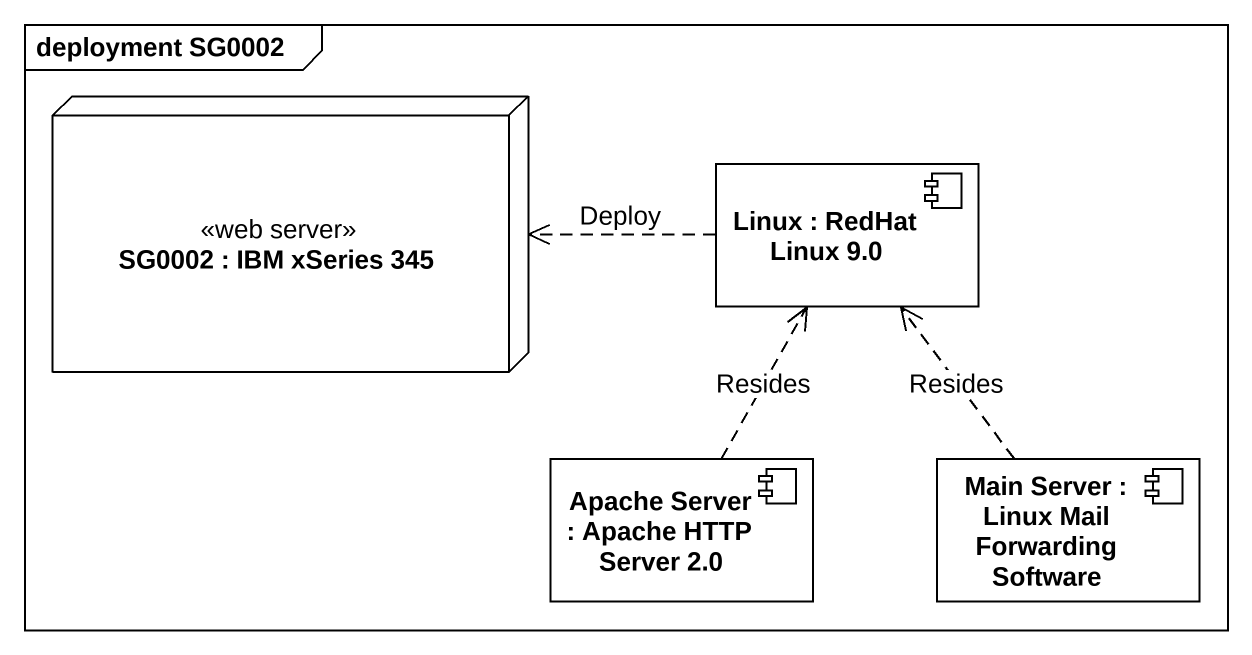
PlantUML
@startuml
mainframe deployment SG0002
node "SG0002 : IBM xSeries 345" as SG0002 <<web server>>
component "Linux : RedHat Linux 9.0" as Linux
component "Apache Server : Apache HTTP Server 2.0" as Apache_Server
component "Main Server : Linux Mail Forwarding Software" as Main_Server
Linux .left.> SG0002 : Deploy
Apache_Server .up.> Linux : Resides
Main_Server .up.> Linux : Resides
@enduml
